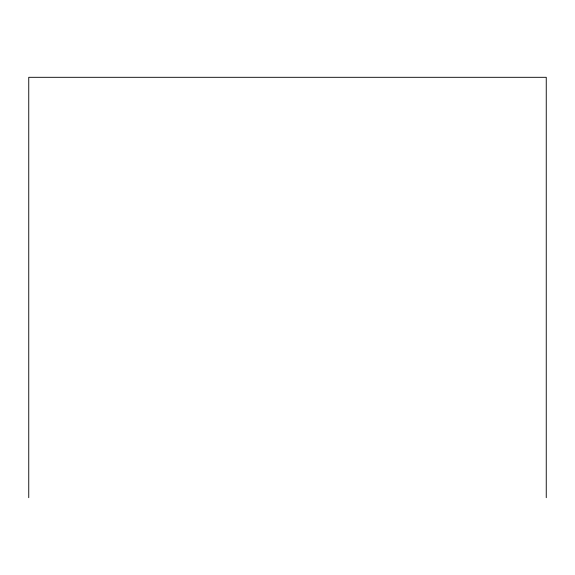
<?xml version="1.0" encoding="UTF-8"?>
<svg xmlns="http://www.w3.org/2000/svg" width="575" height="575" viewBox="0 0 575 575"><rect width="100%" height="100%" fill="white"/><g stroke="black" fill="none" stroke-linecap="round" stroke-linejoin="round"><path stroke-width="0.86" d="M546.25 497.691L546.25 77.309L28.75 77.309L28.75 497.691"/></g></svg>
